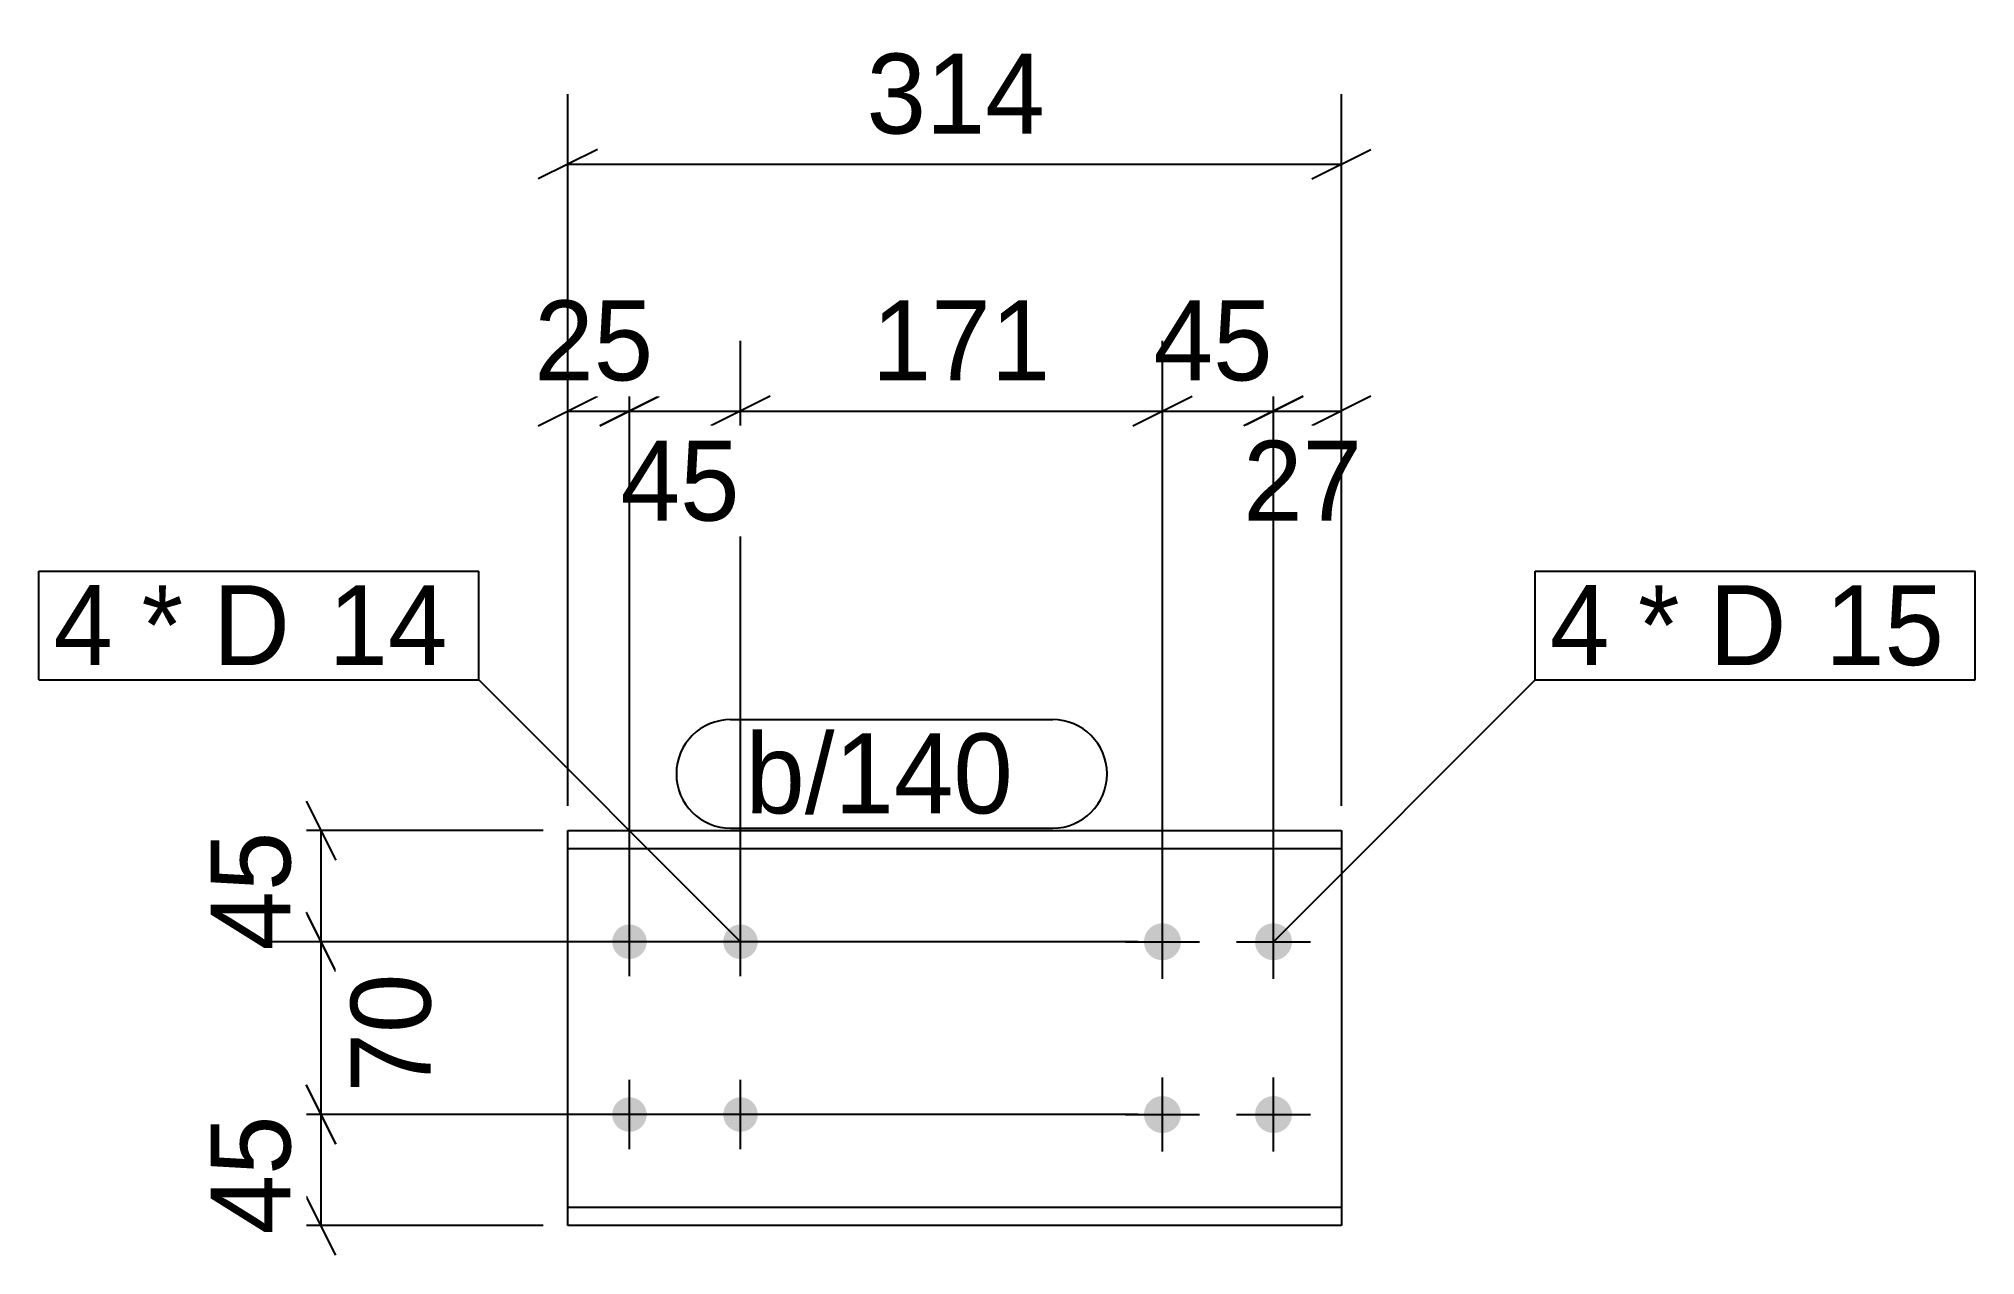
# Model space of a CAD drawing. Header units: millimetres. Extents: x 32 to 817, y 32 to 525.
import ezdxf

# ---------------------------------------------------------------- set-up
doc = ezdxf.new("R2010")
doc.units = ezdxf.units.MM
doc.styles.add('Comic Sans MS', font='COMIC.TTF', dxfattribs={"height": 0.2})

msp = doc.modelspace()

# ---------------------------------------------------------------- hatches: boundary and pattern name
at = {"linetype": 'Continuous'}
for points in [[(264.4, 159, -1), (278.4, 159, -1)], [(309.4, 159, -1), (323.4, 159, -1)], [(479.9, 159, -1), (494.9, 159, -1)], [(524.9, 159, -1), (539.9, 159, -1)], [(264.4, 89, -1), (278.4, 89, -1)], [(309.4, 89, -1), (323.4, 89, -1)], [(479.9, 89, -1), (494.9, 89, -1)], [(524.9, 89, -1), (539.9, 89, -1)]]:
    msp.add_hatch(color=3, dxfattribs=at).paths.add_polyline_path(points)

# ---------------------------------------------------------------- linework, layer by layer
at = {"color": 8, "linetype": 'Continuous'}
for p, q in [((258.4, 480), (234.4, 468)), ((547.9, 468), (571.9, 480)), ((246.4, 474), (559.9, 474)), ((246.4, 214), (246.4, 402.4)), ((316.4, 169), (316.4, 402.4)), ((487.4, 169), (487.4, 402.4)), ((271.4, 169), (271.4, 399.6)), ((316.4, 169), (316.4, 399.6)), ((532.4, 169), (532.4, 399.6)), ((559.9, 214), (559.9, 399.6)), ((259.4, 368), (283.4, 380)), ((328.4, 380), (304.4, 368)), ((328.4, 380), (304.4, 368)), ((475.4, 368), (499.4, 380)), ((520.4, 368), (544.4, 380)), ((571.9, 380), (547.9, 368)), ((246.4, 374), (271.4, 374)), ((271.4, 374), (316.4, 374)), ((316.4, 374), (487.4, 374)), ((487.4, 374), (532.4, 374)), ((532.4, 374), (559.9, 374)), ((140.4, 216), (152.4, 192)), ((236.4, 204), (118, 204)), ((146.4, 159), (146.4, 204)), ((152.4, 147), (140.4, 171)), ((477.4, 159), (118, 159)), ((146.4, 89), (146.4, 159)), ((152.4, 77), (140.4, 101)), ((477.4, 89), (120.8, 89)), ((146.4, 44), (146.4, 89)), ((152.4, 32), (140.4, 56)), ((236.4, 44), (118, 44))]:
    msp.add_line(p, q, dxfattribs=at)
at = {"color": 7, "linetype": 'Continuous'}
for p, q in [((32, 309.07), (210.33, 309.07)), ((32, 265.07), (32, 309.07)), ((210.33, 265.07), (210.33, 309.07)), ((638.46, 309.07), (816.8, 309.07)), ((638.46, 265.07), (638.46, 309.07)), ((816.8, 265.07), (816.8, 309.07)), ((32, 265.07), (210.33, 265.07)), ((532.4, 159), (638.46, 265.07)), ((638.46, 265.07), (816.8, 265.07)), ((312.4, 249), (442.93, 249)), ((312.4, 205), (442.93, 205)), ((246.4, 44), (246.4, 204)), ((246.4, 204), (559.9, 204)), ((559.9, 196.6), (246.4, 196.6)), ((559.9, 204), (559.9, 44)), ((559.9, 51.4), (246.4, 51.4)), ((559.9, 44), (246.4, 44))]:
    msp.add_line(p, q, dxfattribs=at)
at = {"color": 3, "linetype": 'Continuous'}
for p, q in [((271.4, 145), (271.4, 173)), ((316.4, 145), (316.4, 173)), ((487.4, 144), (487.4, 174)), ((532.4, 144), (532.4, 174)), ((285.4, 159), (257.4, 159)), ((330.4, 159), (302.4, 159)), ((472.4, 159), (502.4, 159)), ((517.4, 159), (547.4, 159)), ((271.4, 75), (271.4, 103)), ((316.4, 75), (316.4, 103)), ((487.4, 74), (487.4, 104)), ((532.4, 74), (532.4, 104)), ((285.4, 89), (257.4, 89)), ((330.4, 89), (302.4, 89)), ((472.4, 89), (502.4, 89)), ((517.4, 89), (547.4, 89))]:
    msp.add_line(p, q, dxfattribs=at)
at = {"color": 7, "linetype": 'Continuous'}
for centre, start, end in [((312.4, 227), 90, 270), ((442.93, 227), 270, 90)]:
    msp.add_arc(centre, 22, start, end, dxfattribs=at)

# ---------------------------------------------------------------- wipeouts: each hides what was drawn before it
at = {"color": 0}
for points in [[(445.22, 480), (445.22, 524.8), (361.08, 524.8), (361.08, 480)], [(440.55, 380), (440.55, 424.8), (363.25, 424.8), (363.25, 380)], [(64.06, 271.07), (64.06, 303.07), (38, 303.07), (38, 271.07)], [(139.85, 271.07), (139.85, 303.07), (73.66, 303.07), (73.66, 271.07)], [(194.73, 271.07), (194.73, 303.07), (149.45, 303.07), (149.45, 271.07)], [(670.53, 271.07), (670.53, 303.07), (644.46, 303.07), (644.46, 271.07)], [(746.31, 271.07), (746.31, 303.07), (680.13, 303.07), (680.13, 271.07)], [(801.2, 271.07), (801.2, 303.07), (755.91, 303.07), (755.91, 271.07)]]:
    msp.add_wipeout(points, dxfattribs=at)

# ---------------------------------------------------------------- next in the draw order: texts
at = {"color": 3, "style": 'Comic Sans MS'}
for s, p in [('314', (367.48, 486.4)), ('171', (369.65, 386.4))]:
    msp.add_text(s, height=32.375, dxfattribs=at).set_placement(p)

# ---------------------------------------------------------------- next in the draw order: wipeouts: each hides what was drawn before it
at = {"color": 0}
for points in [[(326.36, 323.2), (326.36, 368), (261.43, 368), (261.43, 323.2)], [(578.61, 323.2), (578.61, 368), (513.69, 368), (513.69, 323.2)], [(64.06, 271.07), (64.06, 303.07), (38, 303.07), (38, 271.07)], [(139.85, 271.07), (139.85, 303.07), (73.66, 303.07), (73.66, 271.07)], [(194.73, 271.07), (194.73, 303.07), (149.45, 303.07), (149.45, 271.07)], [(670.53, 271.07), (670.53, 303.07), (644.46, 303.07), (644.46, 271.07)], [(746.31, 271.07), (746.31, 303.07), (680.13, 303.07), (680.13, 271.07)], [(801.2, 271.07), (801.2, 303.07), (755.91, 303.07), (755.91, 271.07)], [(436.93, 211), (436.93, 243), (318.4, 243), (318.4, 211)], [(140.4, 213.96), (95.6, 213.96), (95.6, 149.04), (140.4, 149.04)]]:
    msp.add_wipeout(points, dxfattribs=at)

# ---------------------------------------------------------------- next in the draw order: linework, layer by layer
at = {"color": 8, "linetype": 'Continuous'}
for p, q in [((559.9, 214), (559.9, 502.4)), ((271.4, 169), (271.4, 402.4)), ((532.4, 169), (532.4, 402.4)), ((234.4, 368), (258.4, 380)), ((283.4, 380), (259.4, 368)), ((544.4, 380), (520.4, 368)), ((140.4, 171), (152.4, 147)), ((477.4, 159), (120.8, 159))]:
    msp.add_line(p, q, dxfattribs=at)

# ---------------------------------------------------------------- next in the draw order: texts
at = {"color": 3, "style": 'Comic Sans MS'}
for s, height, p in [('45', 32.375, (267.83, 329.6)), ('27', 32.375, (520.09, 329.6)), ('4', 32.38, (38, 271.07)), ('* D', 32.375, (73.66, 271.07)), ('14', 32.375, (149.45, 271.07)), ('4', 32.38, (644.46, 271.07)), ('* D', 32.375, (680.13, 271.07)), ('15', 32.375, (755.91, 271.07))]:
    msp.add_text(s, height=height, dxfattribs=at).set_placement(p)
msp.add_text('45', height=32.375, rotation=90.00021, dxfattribs=at).set_placement((134, 155.44))

# ---------------------------------------------------------------- next in the draw order: wipeouts: each hides what was drawn before it
at = {"color": 0}
msp.add_wipeout([(436.93, 211), (436.93, 243), (318.4, 243), (318.4, 211)], dxfattribs=at)

# ---------------------------------------------------------------- next in the draw order: linework, layer by layer
at = {"color": 7, "linetype": 'Continuous'}
msp.add_line((316.4, 159), (210.33, 265.07), dxfattribs=at)

# ---------------------------------------------------------------- next in the draw order: texts
at = {"color": 3, "style": 'Comic Sans MS'}
msp.add_text('b/140', height=32.375, dxfattribs=at).set_placement((318.4, 211))

# ---------------------------------------------------------------- next in the draw order: wipeouts: each hides what was drawn before it
at = {"color": 0}
for points in [[(291.36, 380), (291.36, 424.8), (226.43, 424.8), (226.43, 380)], [(542.36, 380), (542.36, 424.8), (477.44, 424.8), (477.44, 380)], [(197.2, 156.46), (152.4, 156.46), (152.4, 91.54), (197.2, 91.54)]]:
    msp.add_wipeout(points, dxfattribs=at)

# ---------------------------------------------------------------- next in the draw order: linework, layer by layer
at = {"color": 8, "linetype": 'Continuous'}
for p, q in [((246.4, 214), (246.4, 502.4)), ((487.4, 169), (487.4, 402.4)), ((475.4, 368), (499.4, 380)), ((140.4, 101), (152.4, 77)), ((477.4, 89), (118, 89))]:
    msp.add_line(p, q, dxfattribs=at)

# ---------------------------------------------------------------- next in the draw order: texts
at = {"color": 3, "style": 'Comic Sans MS'}
for s, p in [('25', (232.83, 386.4)), ('45', (483.84, 386.4))]:
    msp.add_text(s, height=32.375, dxfattribs=at).set_placement(p)
msp.add_text('70', height=32.375, rotation=90.00021, dxfattribs=at).set_placement((190.8, 97.94))

# ---------------------------------------------------------------- next in the draw order: wipeouts: each hides what was drawn before it
at = {"color": 0}
msp.add_wipeout([(140.4, 98.96), (95.6, 98.96), (95.6, 34.04), (140.4, 34.04)], dxfattribs=at)

# ---------------------------------------------------------------- next in the draw order: texts
at = {"color": 3, "style": 'Comic Sans MS'}
msp.add_text('45', height=32.375, rotation=90.00021, dxfattribs=at).set_placement((134, 40.44))

doc.saveas('drawing.dxf')
